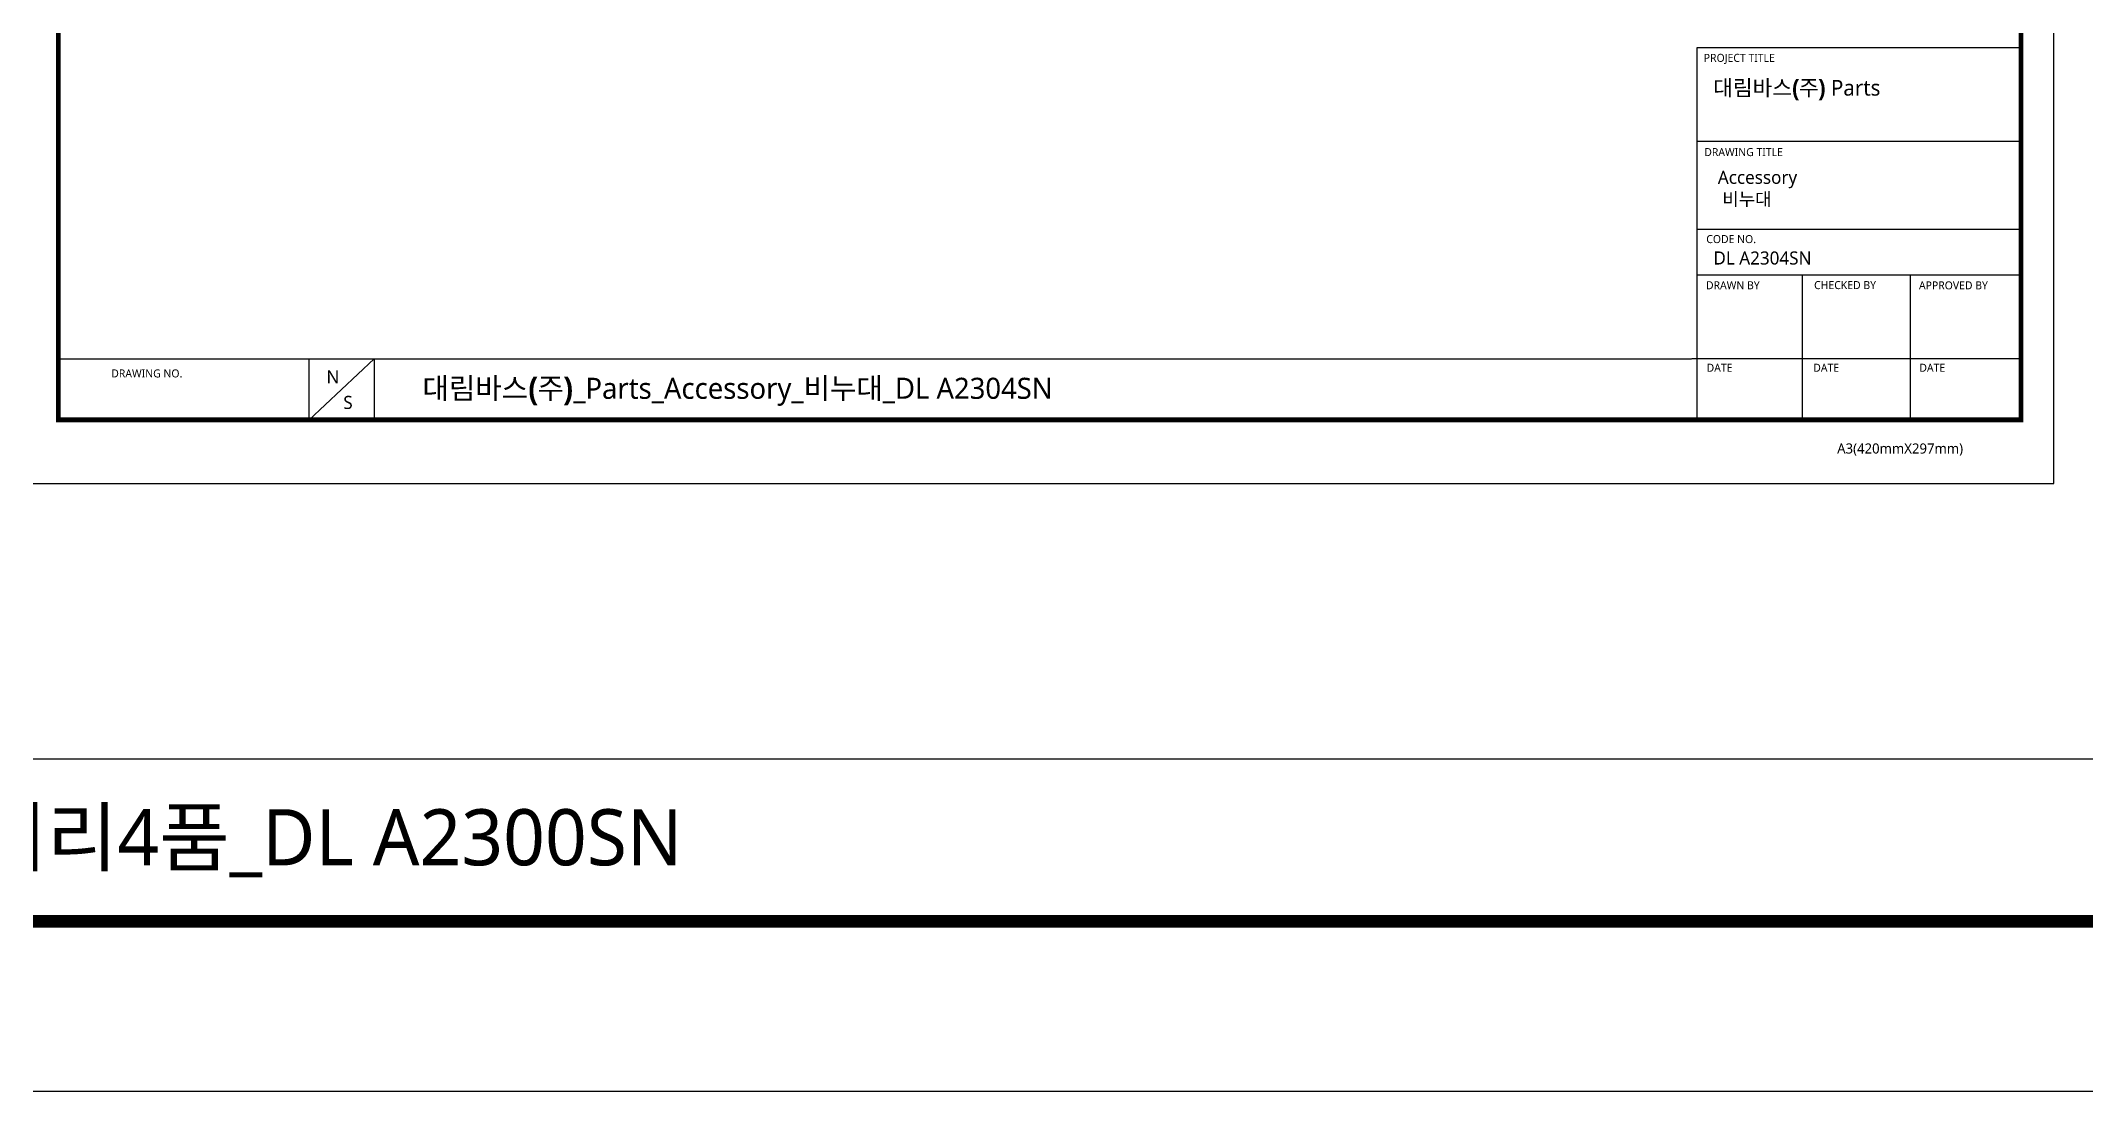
# Model space of a CAD drawing. Extents: x 16296660632 to 16296679688, y -37409620961 to -37409616551.
# Drawn here: x 16296678684 to 16296679340, y -37409618576 to -37409618239 of the extents above; entities that cross this region are included whole.
import ezdxf

# ---------------------------------------------------------------- set-up
doc = ezdxf.new("R2010")
doc.units = 0
doc.header["$LTSCALE"] = 10
doc.header["$MEASUREMENT"] = 0
doc.layers.get('0').update_dxf_attribs({"linetype": 'CONTINUOUS'})
doc.styles.add('Daelim Dimension', font='')
doc.styles.get('Daelim Dimension').set_extended_font_data('NanumGothic')

msp = doc.modelspace()

# ---------------------------------------------------------------- linework, layer by layer
at = {"color": 5, "ltscale": 40}
for p, q in [((16296679319.77466, -37409618241.158173), (16296679215.731569, -37409618241.158173)), ((16296679319.77466, -37409618271.231178), (16296679215.731569, -37409618271.231178)), ((16296679319.77466, -37409618271.231178), (16296679215.731569, -37409618271.231178)), ((16296679319.77466, -37409618299.520866), (16296679215.731569, -37409618299.520866)), ((16296679319.77466, -37409618299.520866), (16296679215.731569, -37409618299.520866)), ((16296679319.77466, -37409618314.111519), (16296679215.731569, -37409618314.111519)), ((16296679319.77466, -37409618314.111519), (16296679215.731569, -37409618314.111519)), ((16296679249.525669, -37409618314.111519), (16296679249.525669, -37409618360.558502)), ((16296679284.20821, -37409618314.111519), (16296679284.20821, -37409618360.558502)), ((16296678770.125231, -37409618341.016571), (16296678770.125231, -37409618360.632912)), ((16296678770.125231, -37409618341.016571), (16296678770.125231, -37409618360.632912)), ((16296678791.119591, -37409618341.016571), (16296678770.125231, -37409618360.632912)), ((16296678791.119591, -37409618341.016571), (16296678770.125231, -37409618360.632912)), ((16296678791.119591, -37409618341.016571), (16296678791.119591, -37409618360.632912)), ((16296678791.119591, -37409618341.016571), (16296678791.119591, -37409618360.632912)), ((16296679319.77466, -37409618340.942162), (16296679214.087021, -37409618340.942162)), ((16296679319.77466, -37409618340.942162), (16296679216.54217, -37409618340.942162)), ((16296679319.77466, -37409618360.558502), (16296679230.609449, -37409618360.558502))]:
    msp.add_line(p, q, dxfattribs=at)
at = {"color": 5, "ltscale": 0.5}
msp.add_line((16296679215.731569, -37409618241.158173), (16296679215.731569, -37409618361.187843), dxfattribs=at)
at = {"color": 5}
for p, q in [((16296678689.774549, -37409618341.016571), (16296679213.96183, -37409618341.016571)), ((16296677980.389971, -37409618469.388939), (16296679378.222731, -37409618469.388939))]:
    msp.add_line(p, q, dxfattribs=at)
at = {"ltscale": 0.5}
for points in [[(16296677952.4748, -37409618575.967308), (16296679688.4748, -37409618575.967308), (16296679688.4748, -37409617303.967308), (16296677952.4748, -37409617303.967308)], [(16296678679.306351, -37409618380.983459), (16296679330.306351, -37409618380.983459), (16296679330.306351, -37409617903.983459), (16296678679.306351, -37409617903.983459)]]:
    msp.add_lwpolyline(points, close=True, dxfattribs=at)
at = {"color": 5, "linetype": 'ByBlock', "lineweight": 200}
for points, const_width in [([(16296677980.389971, -37409618521.501404), (16296679660.389971, -37409618521.501404), (16296679660.389971, -37409617333.501404), (16296677980.389971, -37409617333.501404)], 4), ([(16296678689.774549, -37409618360.558739), (16296679319.774549, -37409618360.558739), (16296679319.774549, -37409617915.058739), (16296678689.774549, -37409617915.058739)], 1.5)]:
    msp.add_lwpolyline(points, close=True, dxfattribs=dict(at, const_width=const_width))

# ---------------------------------------------------------------- texts
at = {"color": 5, "ltscale": 40, "style": 'Daelim Dimension'}
for s, height, p in [('PROJECT TITLE', 2.56901127, (16296679217.93413, -37409618245.686653)), ('DRAWING TITLE', 2.56901127, (16296679218.098829, -37409618275.922539)), ('CODE NO.', 2.5690113, (16296679218.743071, -37409618303.844521)), ('DRAWN BY', 2.5690113, (16296679218.64233, -37409618318.652924)), ('CHECKED BY', 2.5690113, (16296679253.352501, -37409618318.607353)), ('APPROVED BY', 2.56901127, (16296679287.01589, -37409618318.690338)), ('DATE', 2.5690113, (16296679218.842991, -37409618345.130913)), ('DATE', 2.5690113, (16296679253.079321, -37409618345.130913)), ('DATE', 2.5690113, (16296679287.134029, -37409618345.130913)), ('DRAWING NO.', 2.56901127, (16296678706.74745, -37409618346.951263)), ('A3(420mmX297mm)', 3.24237133, (16296679260.759609, -37409618371.374451))]:
    msp.add_text(s, height=height, dxfattribs=at).set_placement(p)
at = {"attachment_point": 1, "style": 'Daelim Dimension'}
for s, insert, char_height, width in [('{\\fPretendard Variable SemiBold|b0|i0|c129|p2;\\C7;대림바스(주)} Parts', (16296679220.98984, -37409618251.48848), 5.03600079, 80.93992813), (' Accessory\\P  비누대', (16296679221.034269, -37409618280.634933), 4.2041236, 70.7511006), ('DL A2304SN', (16296679221.034269, -37409618306.526329), 4.2041236, 70.7511006), ('N', (16296678775.835421, -37409618344.694283), 4.204124, 5.86731056), ('S', (16296678781.24157, -37409618352.871803), 4.204124, 5.86731056)]:
    msp.add_mtext(s, dxfattribs=dict(at, insert=insert, char_height=char_height, width=width))
at = {"color": 2, "attachment_point": 1, "style": 'Daelim Dimension'}
for s, insert, char_height, width in [('{\\fPretendard Variable SemiBold|b0|i0|c129|p2;대림바스(주)}_Parts_Accessory_{\\fGulim|b0|i0|c129|p50;비누대}_DL A2304SN', (16296678806.646811, -37409618347.062691), 6.75662715, 260.66283526), ('{\\fPretendard Variable SemiBold|b0|i0|c129|p2;대림바스(주)}_Parts_Accessory_{\\fGulim|b0|i0|c129|p50;액세서리}4{\\fGulim|b0|i0|c129|p50;품}_DL A2300SN', (16296678292.049339, -37409618485.511917), 18.0176724, 859.36974055)]:
    msp.add_mtext(s, dxfattribs=dict(at, insert=insert, char_height=char_height, width=width))

doc.saveas('drawing.dxf')
